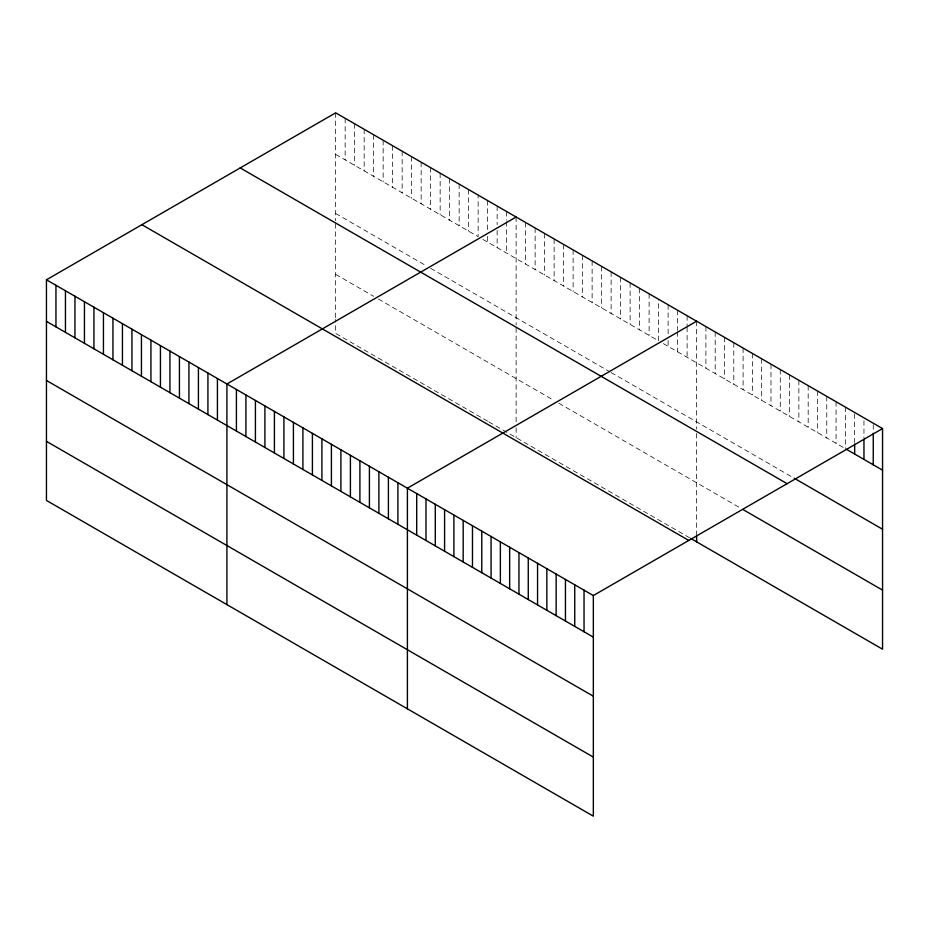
<?xml version="1.0" encoding="UTF-8"?>
<svg xmlns="http://www.w3.org/2000/svg" width="929" height="929" viewBox="0 0 929 929"><rect width="100%" height="100%" fill="white"/><g stroke="black" fill="none" stroke-linecap="round" stroke-linejoin="round"><path stroke-width="0.7" stroke-dasharray="4.64 3.48" d="M335.659 154.411L478.145 236.663L478.145 195.09M482.894 239.403L658.615 340.862L658.615 299.277M663.364 343.602L844.194 448.01M335.659 213.496L425.9 265.589M430.65 268.33L609.935 371.844M611.119 372.529L793.064 477.576M335.659 274.369L373.655 296.305M378.405 299.045L554.125 400.504M558.875 403.244L740.773 508.256M487.644 421.197L335.659 333.453L335.659 319.39M488.828 421.882L689.481 537.728M873.248 424.634L873.248 431.811M863.958 420.698L863.958 437.907M854.657 413.904L854.657 442.576M845.367 407.099L845.367 448.684M836.065 401.734L836.065 443.307M826.764 396.369L826.764 437.942M817.474 390.993L817.474 432.577M808.172 385.628L808.172 427.212M798.87 380.263L798.87 421.836M789.58 374.898L789.58 416.471M780.279 369.521L780.279 411.106M770.989 364.156L770.989 405.741M761.687 358.791L761.687 400.376M752.385 353.426L752.385 394.999M743.095 348.061L743.095 389.634M733.794 342.685L733.794 384.269M724.504 337.32L724.504 378.904M715.202 331.955L715.202 373.528M705.901 326.59L705.901 368.163M696.611 321.213L696.611 429.128M696.611 433.483L696.611 534.814M687.112 315.732L687.112 325.765M687.112 327.205L687.112 357.317M677.613 310.251L677.613 330.318M677.613 331.758L677.613 351.824M668.114 304.77L668.114 334.87M668.114 340.606L668.114 346.343M649.116 293.796L649.116 335.381M639.616 288.315L639.616 329.888M630.117 282.834L630.117 324.407M620.618 277.341L620.618 318.926M611.119 271.86L611.119 313.445M601.62 266.379L601.62 307.952M592.121 260.898L592.121 302.471M582.622 255.405L582.622 296.99M573.123 249.924L573.123 291.509M563.624 244.443L563.624 286.016M554.125 238.962L554.125 280.535M544.626 233.469L544.626 275.054M535.127 227.988L535.127 269.573M525.628 222.507L525.628 264.08M516.129 217.026L516.129 324.929M516.129 327.832L516.129 423.578M516.129 427.804L516.129 437.652M506.63 211.533L506.63 220.138M506.63 221.578L506.63 253.118M497.143 206.052L497.143 224.69M497.143 230.427L497.143 247.637M487.644 200.571L487.644 230.682M487.644 236.419L487.644 242.155M468.646 189.597L468.646 231.182M459.147 184.116L459.147 225.701M449.648 178.635L449.648 220.219M440.149 173.154L440.149 214.727M430.65 167.661L430.65 209.246M421.151 162.18L421.151 203.765M411.652 156.699L411.652 198.283M402.152 151.218L402.152 192.791M392.653 145.725L392.653 187.31M383.154 140.244L383.154 181.829M373.655 134.763L373.655 176.347M364.156 129.282L364.156 170.855M354.657 123.801L354.657 165.374M345.158 118.308L345.158 159.893M335.659 112.827L335.659 220.742M335.659 223.634L335.659 317.985"/><path stroke-width="1.39" d="M46.45 279.803L593.341 595.547L593.341 816.173L46.45 500.429L46.45 279.803L335.659 112.827L882.55 428.571L882.55 649.197L690.677 538.414M516.129 217.026L226.92 384.002L226.92 604.628M696.611 321.213L407.401 488.189L407.401 708.815M593.341 595.547L882.55 428.571M846.528 449.346L882.55 470.155M794.225 478.238L882.55 529.24M240.216 167.928L787.107 483.672M743.095 509.603L882.55 590.112M141.893 224.702L688.784 540.446M46.45 321.376L593.341 637.12M46.45 380.472L593.341 696.216M46.45 441.345L593.341 757.089M873.248 433.239L873.248 464.779M863.958 439.347L863.958 459.414M854.657 444.016L854.657 454.049M696.611 536.219L696.611 541.851M584.039 590.182L584.039 631.755M574.749 584.805L574.749 626.39M565.447 579.441L565.447 621.025M556.146 574.076L556.146 615.648M546.856 568.711L546.856 610.283M537.554 563.334L537.554 604.918M528.264 557.969L528.264 599.553M518.963 552.604L518.963 594.188M509.661 547.239L509.661 588.812M500.371 541.874L500.371 583.447M491.069 536.497L491.069 578.082M481.779 531.133L481.779 572.717M472.478 525.768L472.478 567.34M463.176 520.403L463.176 561.975M453.886 515.026L453.886 556.61M444.585 509.661L444.585 551.245M435.283 504.296L435.283 545.869M425.993 498.931L425.993 540.504M416.691 493.554L416.691 535.139M397.902 482.708L397.902 524.293M388.403 477.227L388.403 518.8M378.904 471.735L378.904 513.319M369.405 466.253L369.405 507.838M359.906 460.772L359.906 502.357M350.407 455.291L350.407 496.864M340.908 449.81L340.908 491.383M331.409 444.317L331.409 485.902M321.91 438.836L321.91 480.421M312.411 433.355L312.411 474.928M302.912 427.874L302.912 469.447M293.413 422.381L293.413 463.966M283.914 416.9L283.914 458.485M274.415 411.419L274.415 452.992M264.916 405.938L264.916 447.511M255.417 400.445L255.417 442.03M245.918 394.964L245.918 436.549M236.419 389.483L236.419 431.056M217.421 378.509L217.421 420.094M207.922 373.028L207.922 414.613M198.423 367.547L198.423 409.12M188.924 362.066L188.924 403.639M179.425 356.573L179.425 398.158M169.937 351.092L169.937 392.677M160.438 345.611L160.438 387.184M150.939 340.13L150.939 381.703M141.44 334.637L141.44 376.222M131.941 329.156L131.941 370.741M122.442 323.675L122.442 365.248M112.943 318.194L112.943 359.767M103.444 312.701L103.444 354.286M93.945 307.22L93.945 348.805M84.446 301.739L84.446 343.312M74.947 296.258L74.947 337.831M65.448 290.765L65.448 332.35M55.949 285.284L55.949 326.869"/></g></svg>
